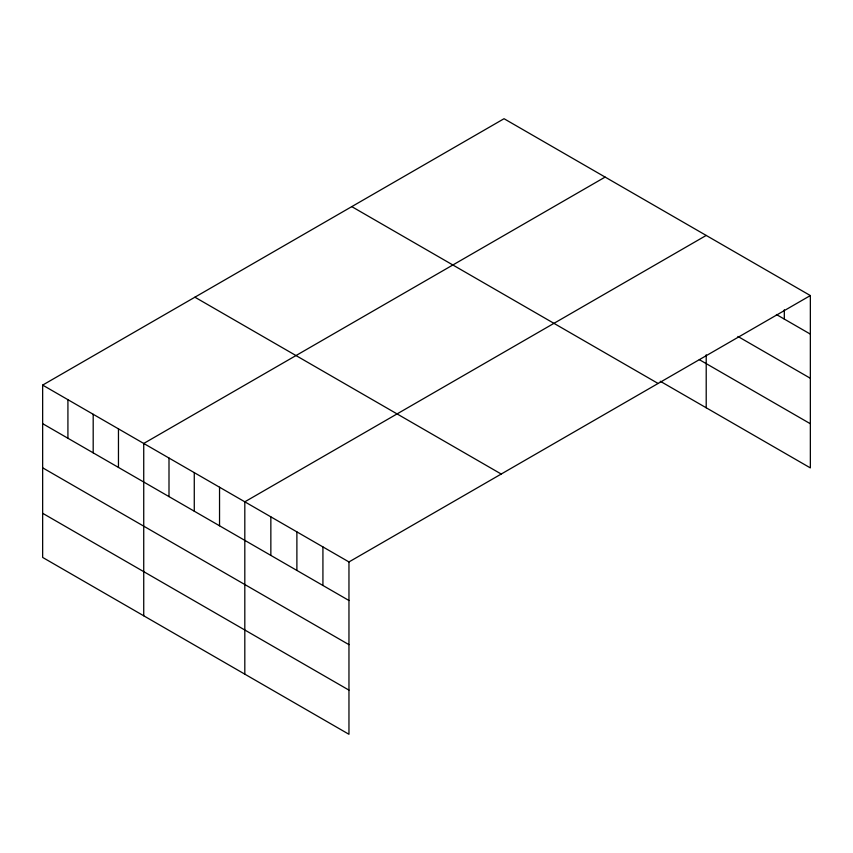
<?xml version="1.0" encoding="UTF-8"?>
<svg xmlns="http://www.w3.org/2000/svg" width="853" height="853" viewBox="0 0 853 853"><rect width="100%" height="100%" fill="white"/><g stroke="black" fill="none" stroke-linecap="round" stroke-linejoin="round"><path stroke-width="1.28" d="M42.65 385.098L348.962 561.946L348.962 734.284L42.65 557.435L42.65 385.098L504.038 118.716L810.35 295.564L810.35 467.902L660.254 381.248M605.118 177.083L143.731 443.464L143.731 615.791M706.209 235.439L244.811 501.82L244.811 674.158M348.962 561.946L810.35 295.564M776.39 314.512L810.35 334.12M737.898 336.445L810.35 378.274M699.311 359.646L810.35 423.749M351.777 206.629L658.09 383.466M194.91 297.196L501.223 474.044M42.65 423.664L348.962 600.501M42.65 467.807L348.962 644.655M42.65 513.293L348.962 690.13M784.312 309.788L784.312 319.086M706.209 354.784L706.209 407.766M322.924 546.912L322.924 585.478M296.887 531.888L296.887 570.444M270.849 516.854L270.849 555.41M219.541 487.234L219.541 525.789M194.271 472.637L194.271 511.203M169.001 458.05L169.001 496.606M118.46 428.867L118.46 467.433M93.19 414.281L93.19 452.836M67.92 399.694L67.92 438.25"/></g></svg>
